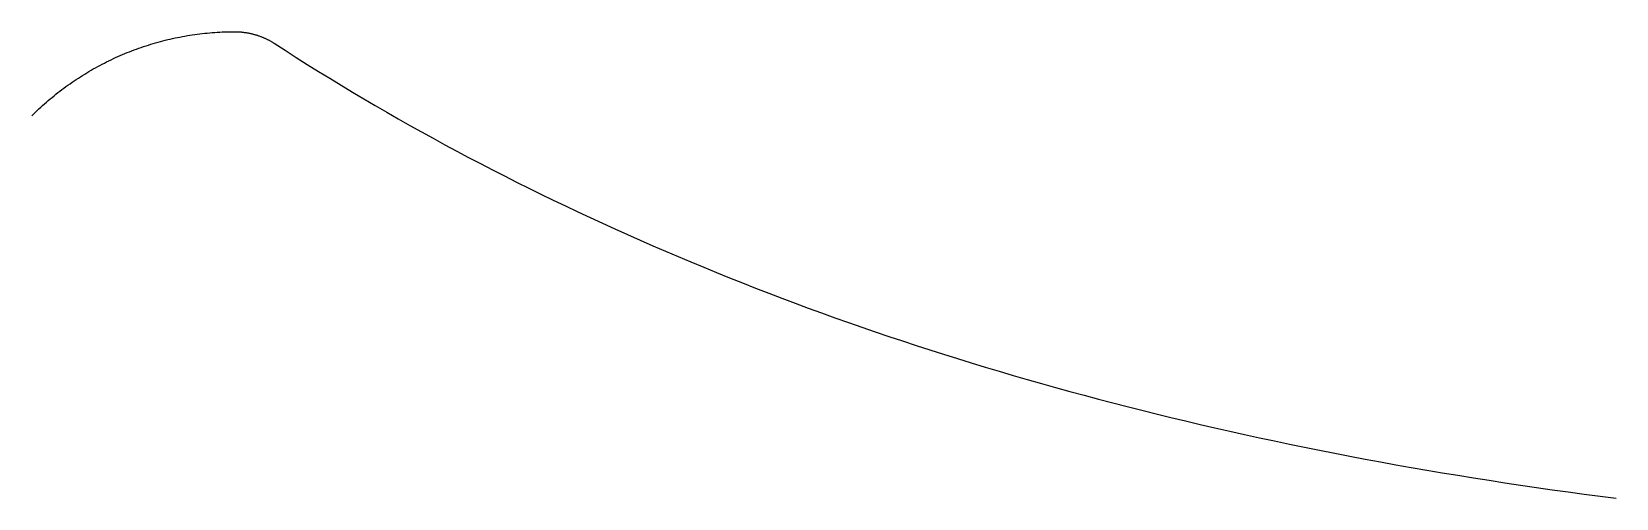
# Model space of a CAD drawing. Extents: x -111 to 756, y -360 to -105.
import ezdxf

# ---------------------------------------------------------------- set-up
doc = ezdxf.new("R2010")
doc.units = 0

msp = doc.modelspace()

# ---------------------------------------------------------------- linework, layer by layer
for p, q in [((-49.83, -112.82), (-48.53, -112.39)), ((-49.83, -112.82), (-48.53, -112.39)), ((-48.53, -112.39), (-47.23, -111.97)), ((-48.53, -112.39), (-47.23, -111.97)), ((-47.23, -111.97), (-45.92, -111.56)), ((-47.23, -111.97), (-45.92, -111.56)), ((-45.92, -111.56), (-44.6, -111.17)), ((-45.92, -111.56), (-44.6, -111.17)), ((-44.6, -111.17), (-43.29, -110.78)), ((-44.6, -111.17), (-43.29, -110.78)), ((-43.29, -110.78), (-41.97, -110.41)), ((-43.29, -110.78), (-41.97, -110.41)), ((-41.97, -110.41), (-40.65, -110.05)), ((-41.97, -110.41), (-40.65, -110.05)), ((-40.65, -110.05), (-39.32, -109.7)), ((-40.65, -110.05), (-39.32, -109.7)), ((-39.32, -109.7), (-37.99, -109.37)), ((-39.32, -109.7), (-37.99, -109.37)), ((-37.99, -109.37), (-36.66, -109.04)), ((-37.99, -109.37), (-36.66, -109.04)), ((-36.66, -109.04), (-35.33, -108.73)), ((-36.66, -109.04), (-35.33, -108.73)), ((-35.33, -108.73), (-33.99, -108.42)), ((-35.33, -108.73), (-33.99, -108.42)), ((-33.99, -108.42), (-32.65, -108.13)), ((-33.99, -108.42), (-32.65, -108.13)), ((-32.65, -108.13), (-31.31, -107.85)), ((-32.65, -108.13), (-31.31, -107.85)), ((-31.31, -107.85), (-29.97, -107.59)), ((-31.31, -107.85), (-29.97, -107.59)), ((-29.97, -107.59), (-28.62, -107.33)), ((-29.97, -107.59), (-28.62, -107.33)), ((-28.62, -107.33), (-27.27, -107.09)), ((-28.62, -107.33), (-27.27, -107.09)), ((-27.27, -107.09), (-25.92, -106.85)), ((-27.27, -107.09), (-25.92, -106.85)), ((-25.92, -106.85), (-24.57, -106.63)), ((-25.92, -106.85), (-24.57, -106.63)), ((-24.57, -106.63), (-23.21, -106.43)), ((-24.57, -106.63), (-23.21, -106.43)), ((-23.21, -106.43), (-21.86, -106.23)), ((-23.21, -106.43), (-21.86, -106.23)), ((-21.86, -106.23), (-20.5, -106.04)), ((-21.86, -106.23), (-20.5, -106.04)), ((-20.5, -106.04), (-19.14, -105.87)), ((-20.5, -106.04), (-19.14, -105.87)), ((-19.14, -105.87), (-17.78, -105.71)), ((-19.14, -105.87), (-17.78, -105.71)), ((-17.78, -105.71), (-16.42, -105.56)), ((-17.78, -105.71), (-16.42, -105.56)), ((-16.42, -105.56), (-15.05, -105.42)), ((-16.42, -105.56), (-15.05, -105.42)), ((-15.05, -105.42), (-13.69, -105.3)), ((-15.05, -105.42), (-13.69, -105.3)), ((-13.69, -105.3), (-12.32, -105.18)), ((-13.69, -105.3), (-12.32, -105.18)), ((-12.32, -105.18), (-10.96, -105.08)), ((-12.32, -105.18), (-10.96, -105.08)), ((-10.96, -105.08), (-9.59, -104.99)), ((-10.96, -105.08), (-9.59, -104.99)), ((-9.59, -104.99), (-8.22, -104.92)), ((-9.59, -104.99), (-8.22, -104.92)), ((-8.22, -104.92), (-6.85, -104.85)), ((-8.22, -104.92), (-6.85, -104.85)), ((-6.85, -104.85), (-5.48, -104.8)), ((-6.85, -104.85), (-5.48, -104.8)), ((-5.48, -104.8), (-4.11, -104.75)), ((-5.48, -104.8), (-4.11, -104.75)), ((-4.11, -104.75), (-2.74, -104.72)), ((-4.11, -104.75), (-2.74, -104.72)), ((-2.74, -104.72), (-1.37, -104.71)), ((-2.74, -104.72), (-1.37, -104.71)), ((-1.37, -104.71), (0, -104.7)), ((-1.37, -104.71), (0, -104.7)), ((0, -104.7), (0.35, -104.7)), ((0, -104.7), (0.35, -104.7)), ((0.35, -104.7), (0.7, -104.71)), ((0.35, -104.7), (0.7, -104.71)), ((0.7, -104.71), (1.05, -104.71)), ((0.7, -104.71), (1.05, -104.71)), ((1.05, -104.71), (1.4, -104.73)), ((1.05, -104.71), (1.4, -104.73)), ((1.4, -104.73), (1.74, -104.74)), ((1.4, -104.73), (1.74, -104.74)), ((1.74, -104.74), (2.09, -104.76)), ((1.74, -104.74), (2.09, -104.76)), ((2.09, -104.76), (2.44, -104.78)), ((2.09, -104.76), (2.44, -104.78)), ((2.44, -104.78), (2.79, -104.8)), ((2.44, -104.78), (2.79, -104.8)), ((2.79, -104.8), (3.14, -104.82)), ((2.79, -104.8), (3.14, -104.82)), ((3.14, -104.82), (3.49, -104.85)), ((3.14, -104.82), (3.49, -104.85)), ((3.49, -104.85), (3.83, -104.88)), ((3.49, -104.85), (3.83, -104.88)), ((3.83, -104.88), (4.18, -104.92)), ((3.83, -104.88), (4.18, -104.92)), ((4.18, -104.92), (4.53, -104.96)), ((4.18, -104.92), (4.53, -104.96)), ((4.53, -104.96), (4.87, -105)), ((4.53, -104.96), (4.87, -105)), ((4.87, -105), (5.22, -105.04)), ((4.87, -105), (5.22, -105.04)), ((5.22, -105.04), (5.57, -105.09)), ((5.22, -105.04), (5.57, -105.09)), ((5.57, -105.09), (5.91, -105.14)), ((5.57, -105.09), (5.91, -105.14)), ((5.91, -105.14), (6.26, -105.19)), ((5.91, -105.14), (6.26, -105.19)), ((6.26, -105.19), (6.6, -105.25)), ((6.26, -105.19), (6.6, -105.25)), ((6.6, -105.25), (6.95, -105.31)), ((6.6, -105.25), (6.95, -105.31)), ((6.95, -105.31), (7.29, -105.37)), ((6.95, -105.31), (7.29, -105.37)), ((7.29, -105.37), (7.63, -105.44)), ((7.29, -105.37), (7.63, -105.44)), ((7.63, -105.44), (7.97, -105.5)), ((7.63, -105.44), (7.97, -105.5)), ((7.97, -105.5), (8.32, -105.57)), ((7.97, -105.5), (8.32, -105.57)), ((8.32, -105.57), (8.66, -105.65)), ((8.32, -105.57), (8.66, -105.65)), ((8.66, -105.65), (9, -105.73)), ((8.66, -105.65), (9, -105.73)), ((9, -105.73), (9.34, -105.81)), ((9, -105.73), (9.34, -105.81)), ((9.34, -105.81), (9.68, -105.89)), ((9.34, -105.81), (9.68, -105.89)), ((9.68, -105.89), (10.01, -105.97)), ((9.68, -105.89), (10.01, -105.97)), ((10.01, -105.97), (10.35, -106.06)), ((10.01, -105.97), (10.35, -106.06)), ((10.35, -106.06), (10.69, -106.16)), ((10.35, -106.06), (10.69, -106.16)), ((10.69, -106.16), (11.02, -106.25)), ((10.69, -106.16), (11.02, -106.25)), ((11.02, -106.25), (11.36, -106.35)), ((11.02, -106.25), (11.36, -106.35)), ((11.36, -106.35), (11.69, -106.45)), ((11.36, -106.35), (11.69, -106.45)), ((11.69, -106.45), (12.03, -106.55)), ((11.69, -106.45), (12.03, -106.55)), ((12.03, -106.55), (12.36, -106.66)), ((12.03, -106.55), (12.36, -106.66)), ((12.36, -106.66), (12.69, -106.77)), ((12.36, -106.66), (12.69, -106.77)), ((12.69, -106.77), (13.02, -106.88)), ((12.69, -106.77), (13.02, -106.88)), ((13.02, -106.88), (13.35, -106.99)), ((13.02, -106.88), (13.35, -106.99)), ((13.35, -106.99), (13.68, -107.11)), ((13.35, -106.99), (13.68, -107.11)), ((13.68, -107.11), (14.01, -107.23)), ((13.68, -107.11), (14.01, -107.23)), ((14.01, -107.23), (14.33, -107.36)), ((14.01, -107.23), (14.33, -107.36)), ((14.33, -107.36), (14.66, -107.48)), ((14.33, -107.36), (14.66, -107.48)), ((14.66, -107.48), (14.98, -107.61)), ((14.66, -107.48), (14.98, -107.61)), ((14.98, -107.61), (15.31, -107.75)), ((14.98, -107.61), (15.31, -107.75)), ((15.31, -107.75), (15.63, -107.88)), ((15.31, -107.75), (15.63, -107.88)), ((15.63, -107.88), (15.95, -108.02)), ((15.63, -107.88), (15.95, -108.02)), ((15.95, -108.02), (16.27, -108.16)), ((15.95, -108.02), (16.27, -108.16)), ((16.27, -108.16), (16.59, -108.3)), ((16.27, -108.16), (16.59, -108.3)), ((16.59, -108.3), (16.9, -108.45)), ((16.59, -108.3), (16.9, -108.45)), ((16.9, -108.45), (17.22, -108.6)), ((16.9, -108.45), (17.22, -108.6)), ((17.22, -108.6), (17.53, -108.75)), ((17.22, -108.6), (17.53, -108.75)), ((17.53, -108.75), (17.85, -108.9)), ((17.53, -108.75), (17.85, -108.9)), ((17.85, -108.9), (18.16, -109.06)), ((17.85, -108.9), (18.16, -109.06)), ((18.16, -109.06), (18.47, -109.22)), ((18.16, -109.06), (18.47, -109.22)), ((18.47, -109.22), (18.78, -109.38)), ((18.47, -109.22), (18.78, -109.38)), ((18.78, -109.38), (19.08, -109.55)), ((18.78, -109.38), (19.08, -109.55)), ((19.08, -109.55), (19.39, -109.72)), ((19.08, -109.55), (19.39, -109.72)), ((19.39, -109.72), (19.69, -109.89)), ((19.39, -109.72), (19.69, -109.89)), ((19.69, -109.89), (20, -110.06)), ((19.69, -109.89), (20, -110.06)), ((20, -110.06), (20.3, -110.24)), ((20, -110.06), (20.3, -110.24)), ((20.3, -110.24), (20.6, -110.41)), ((20.3, -110.24), (20.6, -110.41)), ((20.6, -110.41), (20.9, -110.59)), ((20.6, -110.41), (20.9, -110.59)), ((20.9, -110.59), (21.19, -110.78)), ((20.9, -110.59), (21.19, -110.78)), ((21.19, -110.78), (21.49, -110.96)), ((21.19, -110.78), (21.49, -110.96)), ((21.49, -110.96), (21.49, -110.96)), ((21.49, -110.96), (27.53, -114.86)), ((21.49, -110.96), (21.49, -110.96)), ((21.49, -110.96), (27.53, -114.86)), ((-71.3, -121.82), (-70.08, -121.2)), ((-71.3, -121.82), (-70.08, -121.2)), ((-70.08, -121.2), (-68.85, -120.6)), ((-70.08, -121.2), (-68.85, -120.6)), ((-68.85, -120.6), (-67.61, -120)), ((-68.85, -120.6), (-67.61, -120)), ((-67.61, -120), (-66.37, -119.42)), ((-67.61, -120), (-66.37, -119.42)), ((-66.37, -119.42), (-65.13, -118.84)), ((-66.37, -119.42), (-65.13, -118.84)), ((-65.13, -118.84), (-63.88, -118.28)), ((-65.13, -118.84), (-63.88, -118.28)), ((-63.88, -118.28), (-62.62, -117.73)), ((-63.88, -118.28), (-62.62, -117.73)), ((-62.62, -117.73), (-61.36, -117.19)), ((-62.62, -117.73), (-61.36, -117.19)), ((-61.36, -117.19), (-60.1, -116.66)), ((-61.36, -117.19), (-60.1, -116.66)), ((-60.1, -116.66), (-58.83, -116.14)), ((-60.1, -116.66), (-58.83, -116.14)), ((-58.83, -116.14), (-57.56, -115.63)), ((-58.83, -116.14), (-57.56, -115.63)), ((-57.56, -115.63), (-56.28, -115.13)), ((-57.56, -115.63), (-56.28, -115.13)), ((-56.28, -115.13), (-55, -114.65)), ((-56.28, -115.13), (-55, -114.65)), ((-55, -114.65), (-53.71, -114.17)), ((-55, -114.65), (-53.71, -114.17)), ((-53.71, -114.17), (-52.42, -113.71)), ((-53.71, -114.17), (-52.42, -113.71)), ((-52.42, -113.71), (-51.13, -113.26)), ((-52.42, -113.71), (-51.13, -113.26)), ((-51.13, -113.26), (-49.83, -112.82)), ((-51.13, -113.26), (-49.83, -112.82)), ((27.53, -114.86), (33.59, -118.73)), ((27.53, -114.86), (33.59, -118.73)), ((33.59, -118.73), (39.68, -122.57)), ((33.59, -118.73), (39.68, -122.57)), ((-85.54, -130.04), (-84.38, -129.3)), ((-85.54, -130.04), (-84.38, -129.3)), ((-84.38, -129.3), (-83.22, -128.57)), ((-84.38, -129.3), (-83.22, -128.57)), ((-83.22, -128.57), (-82.06, -127.84)), ((-83.22, -128.57), (-82.06, -127.84)), ((-82.06, -127.84), (-80.89, -127.13)), ((-82.06, -127.84), (-80.89, -127.13)), ((-80.89, -127.13), (-79.71, -126.43)), ((-80.89, -127.13), (-79.71, -126.43)), ((-79.71, -126.43), (-78.53, -125.74)), ((-79.71, -126.43), (-78.53, -125.74)), ((-78.53, -125.74), (-77.34, -125.06)), ((-78.53, -125.74), (-77.34, -125.06)), ((-77.34, -125.06), (-76.14, -124.39)), ((-77.34, -125.06), (-76.14, -124.39)), ((-76.14, -124.39), (-74.94, -123.73)), ((-76.14, -124.39), (-74.94, -123.73)), ((-74.94, -123.73), (-73.73, -123.08)), ((-74.94, -123.73), (-73.73, -123.08)), ((-73.73, -123.08), (-72.52, -122.45)), ((-73.73, -123.08), (-72.52, -122.45)), ((-72.52, -122.45), (-71.3, -121.82)), ((-72.52, -122.45), (-71.3, -121.82)), ((39.68, -122.57), (45.8, -126.38)), ((39.68, -122.57), (45.8, -126.38)), ((45.8, -126.38), (51.95, -130.16)), ((45.8, -126.38), (51.95, -130.16)), ((-97.77, -138.84), (-96.69, -137.99)), ((-97.77, -138.84), (-96.69, -137.99)), ((-96.69, -137.99), (-95.61, -137.15)), ((-96.69, -137.99), (-95.61, -137.15)), ((-95.61, -137.15), (-94.52, -136.33)), ((-95.61, -137.15), (-94.52, -136.33)), ((-94.52, -136.33), (-93.42, -135.51)), ((-94.52, -136.33), (-93.42, -135.51)), ((-93.42, -135.51), (-92.31, -134.69)), ((-93.42, -135.51), (-92.31, -134.69)), ((-92.31, -134.69), (-91.2, -133.89)), ((-92.31, -134.69), (-91.2, -133.89)), ((-91.2, -133.89), (-90.08, -133.1)), ((-91.2, -133.89), (-90.08, -133.1)), ((-90.08, -133.1), (-88.95, -132.32)), ((-90.08, -133.1), (-88.95, -132.32)), ((-88.95, -132.32), (-87.82, -131.55)), ((-88.95, -132.32), (-87.82, -131.55)), ((-87.82, -131.55), (-86.68, -130.79)), ((-87.82, -131.55), (-86.68, -130.79)), ((-86.68, -130.79), (-85.54, -130.04)), ((-86.68, -130.79), (-85.54, -130.04)), ((51.95, -130.16), (58.13, -133.92)), ((51.95, -130.16), (58.13, -133.92)), ((58.13, -133.92), (64.33, -137.65)), ((58.13, -133.92), (64.33, -137.65)), ((64.33, -137.65), (70.56, -141.34)), ((64.33, -137.65), (70.56, -141.34)), ((-108.11, -147.83), (-107.11, -146.89)), ((-108.11, -147.83), (-107.11, -146.89)), ((-107.11, -146.89), (-106.1, -145.96)), ((-107.11, -146.89), (-106.1, -145.96)), ((-106.1, -145.96), (-105.09, -145.04)), ((-106.1, -145.96), (-105.09, -145.04)), ((-105.09, -145.04), (-104.07, -144.13)), ((-105.09, -145.04), (-104.07, -144.13)), ((-104.07, -144.13), (-103.03, -143.22)), ((-104.07, -144.13), (-103.03, -143.22)), ((-103.03, -143.22), (-102, -142.33)), ((-103.03, -143.22), (-102, -142.33)), ((-102, -142.33), (-100.95, -141.44)), ((-102, -142.33), (-100.95, -141.44)), ((-100.95, -141.44), (-99.9, -140.57)), ((-100.95, -141.44), (-99.9, -140.57)), ((-99.9, -140.57), (-98.84, -139.7)), ((-99.9, -140.57), (-98.84, -139.7)), ((-98.84, -139.7), (-97.77, -138.84)), ((-98.84, -139.7), (-97.77, -138.84)), ((70.56, -141.34), (76.82, -145.01)), ((70.56, -141.34), (76.82, -145.01)), ((76.82, -145.01), (83.11, -148.66)), ((76.82, -145.01), (83.11, -148.66)), ((-111.05, -150.7), (-110.08, -149.74)), ((-111.05, -150.7), (-110.08, -149.74)), ((-110.08, -149.74), (-109.1, -148.78)), ((-110.08, -149.74), (-109.1, -148.78)), ((-109.1, -148.78), (-108.11, -147.83)), ((-109.1, -148.78), (-108.11, -147.83)), ((83.11, -148.66), (89.43, -152.27)), ((83.11, -148.66), (89.43, -152.27)), ((89.43, -152.27), (95.78, -155.86)), ((89.43, -152.27), (95.78, -155.86)), ((95.78, -155.86), (102.15, -159.41)), ((95.78, -155.86), (102.15, -159.41)), ((102.15, -159.41), (108.55, -162.94)), ((102.15, -159.41), (108.55, -162.94)), ((108.55, -162.94), (114.98, -166.44)), ((108.55, -162.94), (114.98, -166.44)), ((114.98, -166.44), (121.44, -169.91)), ((114.98, -166.44), (121.44, -169.91)), ((121.44, -169.91), (127.92, -173.36)), ((121.44, -169.91), (127.92, -173.36)), ((127.92, -173.36), (134.44, -176.77)), ((127.92, -173.36), (134.44, -176.77)), ((134.44, -176.77), (140.98, -180.16)), ((134.44, -176.77), (140.98, -180.16)), ((140.98, -180.16), (147.55, -183.52)), ((140.98, -180.16), (147.55, -183.52)), ((147.55, -183.52), (154.15, -186.85)), ((147.55, -183.52), (154.15, -186.85)), ((154.15, -186.85), (160.78, -190.16)), ((154.15, -186.85), (160.78, -190.16)), ((160.78, -190.16), (167.43, -193.43)), ((160.78, -190.16), (167.43, -193.43)), ((167.43, -193.43), (174.12, -196.68)), ((167.43, -193.43), (174.12, -196.68)), ((174.12, -196.68), (180.83, -199.9)), ((174.12, -196.68), (180.83, -199.9)), ((180.83, -199.9), (187.57, -203.09)), ((180.83, -199.9), (187.57, -203.09)), ((187.57, -203.09), (194.33, -206.25)), ((187.57, -203.09), (194.33, -206.25)), ((194.33, -206.25), (201.13, -209.38)), ((194.33, -206.25), (201.13, -209.38)), ((201.13, -209.38), (207.95, -212.49)), ((201.13, -209.38), (207.95, -212.49)), ((207.95, -212.49), (214.81, -215.56)), ((207.95, -212.49), (214.81, -215.56)), ((214.81, -215.56), (221.69, -218.61)), ((214.81, -215.56), (221.69, -218.61)), ((221.69, -218.61), (228.6, -221.63)), ((221.69, -218.61), (228.6, -221.63)), ((228.6, -221.63), (235.53, -224.62)), ((228.6, -221.63), (235.53, -224.62)), ((235.53, -224.62), (242.5, -227.59)), ((235.53, -224.62), (242.5, -227.59)), ((242.5, -227.59), (249.49, -230.52)), ((242.5, -227.59), (249.49, -230.52)), ((249.49, -230.52), (256.51, -233.43)), ((249.49, -230.52), (256.51, -233.43)), ((256.51, -233.43), (263.56, -236.31)), ((256.51, -233.43), (263.56, -236.31)), ((263.56, -236.31), (270.64, -239.16)), ((263.56, -236.31), (270.64, -239.16)), ((270.64, -239.16), (277.74, -241.98)), ((270.64, -239.16), (277.74, -241.98)), ((277.74, -241.98), (284.88, -244.78)), ((277.74, -241.98), (284.88, -244.78)), ((284.88, -244.78), (292.04, -247.54)), ((284.88, -244.78), (292.04, -247.54)), ((292.04, -247.54), (299.23, -250.28)), ((292.04, -247.54), (299.23, -250.28)), ((299.23, -250.28), (306.45, -252.99)), ((299.23, -250.28), (306.45, -252.99)), ((306.45, -252.99), (313.69, -255.67)), ((306.45, -252.99), (313.69, -255.67)), ((313.69, -255.67), (320.97, -258.33)), ((313.69, -255.67), (320.97, -258.33)), ((320.97, -258.33), (328.27, -260.95)), ((320.97, -258.33), (328.27, -260.95)), ((328.27, -260.95), (335.6, -263.55)), ((328.27, -260.95), (335.6, -263.55)), ((335.6, -263.55), (342.96, -266.12)), ((335.6, -263.55), (342.96, -266.12)), ((342.96, -266.12), (350.35, -268.66)), ((342.96, -266.12), (350.35, -268.66)), ((350.35, -268.66), (357.76, -271.17)), ((350.35, -268.66), (357.76, -271.17)), ((357.76, -271.17), (365.21, -273.65)), ((357.76, -271.17), (365.21, -273.65)), ((365.21, -273.65), (372.68, -276.11)), ((365.21, -273.65), (372.68, -276.11)), ((372.68, -276.11), (380.18, -278.53)), ((372.68, -276.11), (380.18, -278.53)), ((380.18, -278.53), (387.71, -280.93)), ((380.18, -278.53), (387.71, -280.93)), ((387.71, -280.93), (395.26, -283.3)), ((387.71, -280.93), (395.26, -283.3)), ((395.26, -283.3), (402.85, -285.65)), ((395.26, -283.3), (402.85, -285.65)), ((402.85, -285.65), (410.46, -287.96)), ((402.85, -285.65), (410.46, -287.96)), ((410.46, -287.96), (418.1, -290.25)), ((410.46, -287.96), (418.1, -290.25)), ((418.1, -290.25), (425.77, -292.5)), ((418.1, -290.25), (425.77, -292.5)), ((425.77, -292.5), (433.47, -294.73)), ((425.77, -292.5), (433.47, -294.73)), ((433.47, -294.73), (441.19, -296.93)), ((433.47, -294.73), (441.19, -296.93)), ((441.19, -296.93), (448.95, -299.11)), ((441.19, -296.93), (448.95, -299.11)), ((448.95, -299.11), (456.73, -301.25)), ((448.95, -299.11), (456.73, -301.25)), ((456.73, -301.25), (464.54, -303.37)), ((456.73, -301.25), (464.54, -303.37)), ((464.54, -303.37), (472.38, -305.46)), ((464.54, -303.37), (472.38, -305.46)), ((472.38, -305.46), (480.24, -307.52)), ((472.38, -305.46), (480.24, -307.52)), ((480.24, -307.52), (488.14, -309.55)), ((480.24, -307.52), (488.14, -309.55)), ((488.14, -309.55), (496.06, -311.55)), ((488.14, -309.55), (496.06, -311.55)), ((496.06, -311.55), (504.01, -313.53)), ((496.06, -311.55), (504.01, -313.53)), ((504.01, -313.53), (511.99, -315.47)), ((504.01, -313.53), (511.99, -315.47)), ((511.99, -315.47), (519.99, -317.39)), ((511.99, -315.47), (519.99, -317.39)), ((519.99, -317.39), (528.03, -319.28)), ((519.99, -317.39), (528.03, -319.28)), ((528.03, -319.28), (536.09, -321.14)), ((528.03, -319.28), (536.09, -321.14)), ((536.09, -321.14), (544.18, -322.98)), ((536.09, -321.14), (544.18, -322.98)), ((544.18, -322.98), (552.3, -324.78)), ((544.18, -322.98), (552.3, -324.78)), ((552.3, -324.78), (560.45, -326.56)), ((552.3, -324.78), (560.45, -326.56)), ((560.45, -326.56), (568.63, -328.31)), ((560.45, -326.56), (568.63, -328.31)), ((568.63, -328.31), (576.83, -330.03)), ((568.63, -328.31), (576.83, -330.03)), ((576.83, -330.03), (585.06, -331.72)), ((576.83, -330.03), (585.06, -331.72)), ((585.06, -331.72), (593.32, -333.39)), ((585.06, -331.72), (593.32, -333.39)), ((593.32, -333.39), (601.61, -335.02)), ((593.32, -333.39), (601.61, -335.02)), ((601.61, -335.02), (609.93, -336.63)), ((601.61, -335.02), (609.93, -336.63)), ((609.93, -336.63), (618.27, -338.21)), ((609.93, -336.63), (618.27, -338.21)), ((618.27, -338.21), (626.65, -339.76)), ((618.27, -338.21), (626.65, -339.76)), ((626.65, -339.76), (635.05, -341.28)), ((626.65, -339.76), (635.05, -341.28)), ((635.05, -341.28), (643.48, -342.78)), ((635.05, -341.28), (643.48, -342.78)), ((643.48, -342.78), (651.93, -344.25)), ((643.48, -342.78), (651.93, -344.25)), ((651.93, -344.25), (660.42, -345.68)), ((651.93, -344.25), (660.42, -345.68)), ((660.42, -345.68), (668.93, -347.09)), ((660.42, -345.68), (668.93, -347.09)), ((668.93, -347.09), (677.47, -348.48)), ((668.93, -347.09), (677.47, -348.48)), ((677.47, -348.48), (686.04, -349.83)), ((677.47, -348.48), (686.04, -349.83)), ((686.04, -349.83), (694.64, -351.16)), ((686.04, -349.83), (694.64, -351.16)), ((694.64, -351.16), (703.27, -352.45)), ((694.64, -351.16), (703.27, -352.45)), ((703.27, -352.45), (711.92, -353.72)), ((703.27, -352.45), (711.92, -353.72)), ((711.92, -353.72), (720.61, -354.96)), ((711.92, -353.72), (720.61, -354.96)), ((720.61, -354.96), (729.32, -356.17)), ((720.61, -354.96), (729.32, -356.17)), ((729.32, -356.17), (738.06, -357.36)), ((729.32, -356.17), (738.06, -357.36)), ((738.06, -357.36), (746.82, -358.51)), ((738.06, -357.36), (746.82, -358.51)), ((746.82, -358.51), (755.62, -359.64)), ((746.82, -358.51), (755.62, -359.64))]:
    msp.add_line(p, q)

doc.saveas('drawing.dxf')
